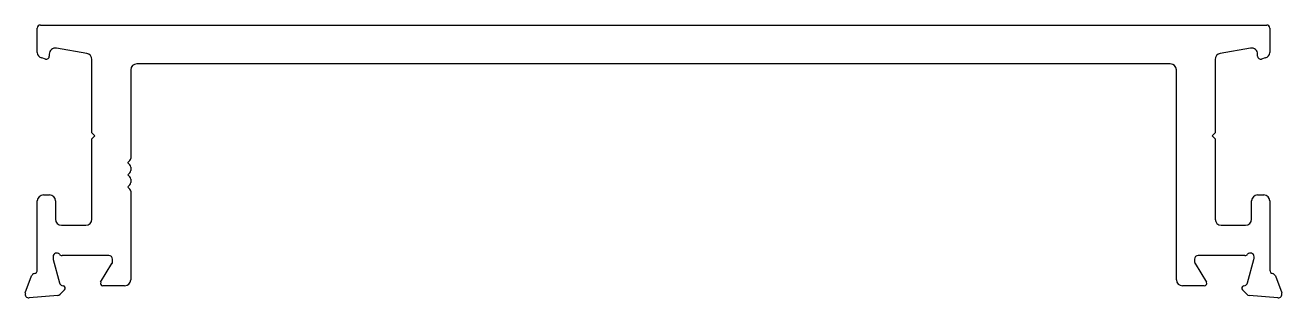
# Model space of a CAD drawing. Extents: x -54 to 50, y 4 to 26.
import ezdxf

# ---------------------------------------------------------------- set-up
doc = ezdxf.new("R2010")
doc.units = 0
doc.layers.get('0').update_dxf_attribs({"linetype": 'CONTINUOUS'})

msp = doc.modelspace()

# ---------------------------------------------------------------- linework, layer by layer
for p, q in [((-52.31, 26.15), (48.79, 26.15)), ((-52.56, 23.88), (-52.56, 25.9)), ((49.04, 25.9), (49.04, 23.88)), ((-48.48, 23.8), (-50.98, 24.24)), ((47.45, 24.24), (44.95, 23.8)), ((-51.88, 23.35), (-52.2, 23.44)), ((-51.57, 23.75), (-51.57, 23.59)), ((-48.06, 17.27), (-48.06, 23.31)), ((40.84, 22.95), (-44.36, 22.95)), ((44.54, 23.31), (44.54, 17.27)), ((48.04, 23.59), (48.04, 23.75)), ((48.67, 23.44), (48.35, 23.35)), ((-44.86, 22.45), (-44.86, 15.15)), ((41.34, 5.14), (41.34, 22.45)), ((-47.81, 17.02), (-48.06, 17.27)), ((-48.06, 16.77), (-47.81, 17.02)), ((-48.06, 10.14), (-48.06, 16.77)), ((44.54, 17.27), (44.29, 17.02)), ((44.29, 17.02), (44.54, 16.77)), ((44.54, 16.77), (44.54, 10.14)), ((-44.94, 14.97), (-45.11, 14.8)), ((-45.11, 14.79), (-44.94, 14.62)), ((-44.94, 13.97), (-45.11, 13.8)), ((-45.11, 13.79), (-44.94, 13.62)), ((-44.86, 14.44), (-44.86, 14.15)), ((-44.94, 12.97), (-45.11, 12.8)), ((-45.11, 12.79), (-44.94, 12.62)), ((-44.86, 13.44), (-44.86, 13.15)), ((-44.86, 12.44), (-44.86, 5.14)), ((-52.56, 5.94), (-52.56, 11.64)), ((-52.06, 12.14), (-51.56, 12.14)), ((-51.06, 11.64), (-51.06, 10.14)), ((47.54, 10.14), (47.54, 11.64)), ((48.04, 12.14), (48.54, 12.14)), ((49.04, 11.64), (49.04, 5.94)), ((-50.56, 9.64), (-48.56, 9.64)), ((45.03, 9.64), (47.04, 9.64)), ((-51.26, 7.04), (-51.26, 6.88)), ((-51.25, 6.81), (-50.74, 4.88)), ((-46.66, 7.14), (-50.52, 7.14)), ((-47.34, 4.95), (-46.41, 6.47)), ((-46.36, 6.62), (-46.36, 6.84)), ((42.84, 6.84), (42.84, 6.62)), ((42.88, 6.47), (43.81, 4.95)), ((46.99, 7.14), (43.14, 7.14)), ((47.21, 4.88), (47.73, 6.81)), ((47.74, 6.88), (47.74, 7.04)), ((-53.55, 4.05), (-53.03, 5.46)), ((49.5, 5.46), (50.02, 4.05)), ((-50.32, 4.3), (-50.69, 3.94)), ((-50.53, 4.67), (-50.41, 4.64)), ((-45.36, 4.64), (-47.16, 4.64)), ((43.64, 4.64), (41.84, 4.64)), ((47.16, 3.94), (46.79, 4.3)), ((46.88, 4.64), (47, 4.67)), ((-50.87, 3.85), (-53.24, 3.64)), ((49.71, 3.64), (47.34, 3.85))]:
    msp.add_line(p, q)
for centre, radius, start, end in [((-52.31, 25.9), 0.25, 90, 180), ((48.79, 25.9), 0.25, 0, 90), ((-52.07, 23.92), 0.5, 184.022, 255), ((-51.07, 23.75), 0.5, 80, 180), ((47.54, 23.75), 0.5, 0, 100), ((48.54, 23.92), 0.5, 285, 355.978), ((-51.82, 23.59), 0.25, 255, 360), ((-48.56, 23.31), 0.5, 0, 80), ((-44.36, 22.45), 0.5, 90, 180), ((40.84, 22.45), 0.5, 0, 90), ((45.04, 23.31), 0.5, 100, 180), ((48.29, 23.59), 0.25, 180, 285), ((-45.1, 14.8), 0.008, 135, 225), ((-45.11, 15.15), 0.25, 315, 360), ((-45.11, 14.44), 0.25, 360, 45), ((-45.1, 13.8), 0.008, 135, 225), ((-45.11, 14.15), 0.25, 315, 0), ((-45.11, 13.44), 0.25, 0, 45), ((-45.1, 12.8), 0.008, 135, 225), ((-45.11, 13.15), 0.25, 315, 0), ((-45.11, 12.44), 0.25, 360, 45), ((-52.06, 11.64), 0.5, 90, 180), ((-51.56, 11.64), 0.5, 360, 90), ((48.04, 11.64), 0.5, 90, 180), ((48.54, 11.64), 0.5, 0, 90), ((-50.56, 10.14), 0.5, 180, 270), ((-48.56, 10.14), 0.5, 270.0878, 359.9913), ((45.04, 10.14), 0.5, 180.0087, 269.9122), ((47.04, 10.14), 0.5, 270, 0), ((-50.96, 7.04), 0.3, 41.8103, 180), ((47.44, 7.04), 0.3, 0, 138.1897), ((-50.96, 6.88), 0.3, 180, 195), ((-50.52, 7.44), 0.3, 221.8103, 270), ((-46.66, 6.84), 0.3, 360, 90), ((-46.66, 6.62), 0.3, 328.6, 360), ((43.14, 6.84), 0.3, 90, 180), ((43.14, 6.62), 0.3, 180, 211.4), ((46.99, 7.44), 0.3, 270, 318.1897), ((47.44, 6.88), 0.3, 345, 0), ((-52.75, 5.35), 0.3, 100.9043, 160), ((-52.86, 5.94), 0.3, 280.9043, 360), ((49.34, 5.94), 0.3, 180, 259.0957), ((49.22, 5.35), 0.3, 20, 79.0957), ((-50.45, 4.96), 0.3, 195, 255), ((-50.46, 4.44), 0.2, 315, 75), ((-47.16, 4.84), 0.2, 148.6, 270), ((-45.36, 5.14), 0.5, 270, 360), ((41.84, 5.14), 0.5, 180, 270), ((43.64, 4.84), 0.2, 270, 31.4), ((46.94, 4.44), 0.2, 105, 225), ((46.92, 4.96), 0.3, 285, 345), ((-53.26, 3.94), 0.3, 160, 275), ((-50.9, 4.15), 0.3, 275, 315), ((47.37, 4.15), 0.3, 225, 265), ((49.74, 3.94), 0.3, 265, 20)]:
    msp.add_arc(centre, radius, start, end)

doc.saveas('drawing.dxf')
